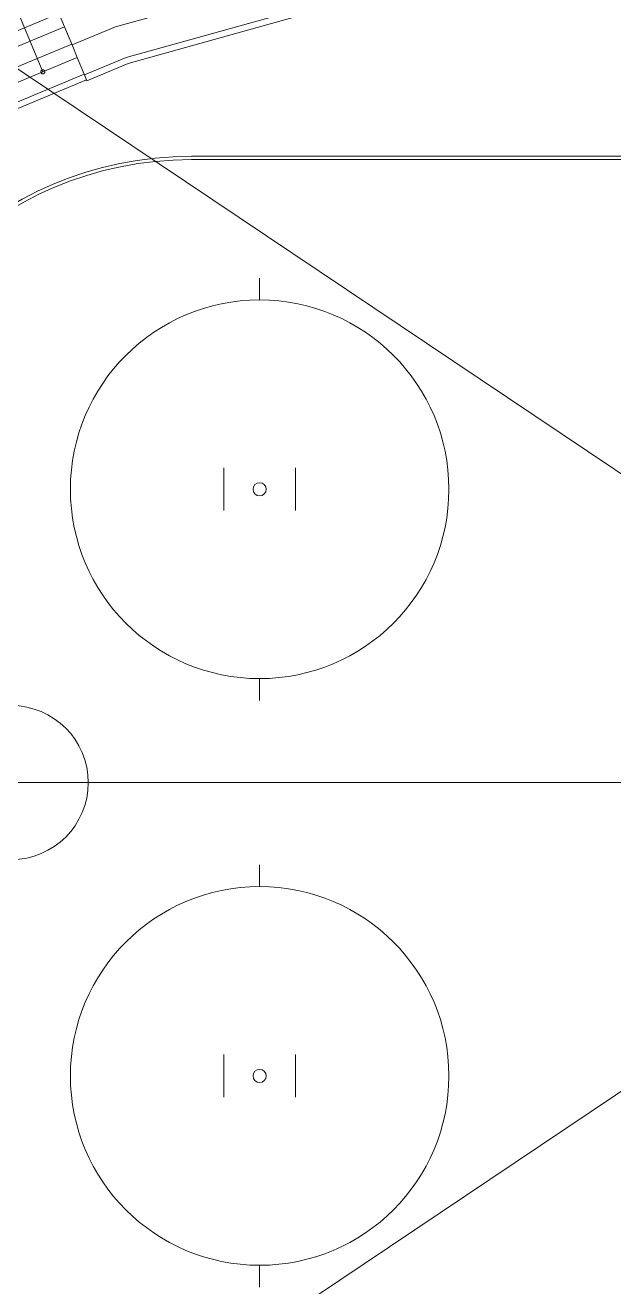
# Model space of a CAD drawing. Header units: millimetres. Extents: x -106764 to 80178, y -104573 to 57950.
# Drawn here: x -25531 to -11311, y -12176 to 18291 of the extents above; entities that cross this region are included whole.
import ezdxf

# ---------------------------------------------------------------- set-up
doc = ezdxf.new("R2010")
doc.units = ezdxf.units.MM
doc.header["$LTSCALE"] = 100
for name, color, linetype, lineweight in [('A----004E-N', 4, 'Continuous', 13), ('A-27C---EJN', 1, 'Continuous', 9), ('A-44B---E-N', 1, 'Continuous', 9), ('A-46C---E-N', 1, 'Continuous', 9), ('A003', 4, 'Continuous', 9)]:
    doc.layers.add(name, color=color, linetype=linetype, lineweight=lineweight)

# ---------------------------------------------------------------- blocks, each defined once
blk = doc.blocks.new('Scandinavium-Tele Trappa-Ny - Scandinavium-Tele Trappa-V22-A-40_P0010')
at = {"layer": 'A-46C---E-N'}
for p, q in [((-900, -1148), (-900, -800)), ((-900, -800), (899, -800)), ((0, -800), (-212, -1012)), ((0, -800), (212, -1012)), ((0, -5218), (0, -800)), ((900, -800), (900, -1148)), ((-900, -1650), (-900, -1148)), ((-900, -1148), (900, -1148)), ((900, -1148), (900, -1650)), ((-900, -1650), (900, -1650)), ((-900, -1998), (-900, -1675)), ((900, -1671), (900, -1998)), ((-900, -2455), (-900, -1998)), ((-900, -1998), (900, -1998)), ((900, -1998), (900, -2455)), ((-900, -2455), (900, -2455)), ((-900, -2803), (-900, -2480)), ((900, -2476), (900, -2803)), ((-900, -3260), (-900, -2803)), ((-900, -2803), (900, -2803)), ((900, -2803), (900, -3260)), ((-900, -3260), (900, -3260)), ((-900, -3608), (-900, -3285)), ((900, -3281), (900, -3608)), ((-900, -4065), (-900, -3608)), ((-900, -3608), (900, -3608)), ((900, -3608), (900, -4065)), ((-900, -4065), (900, -4065)), ((-900, -4413), (-900, -4090)), ((900, -4086), (900, -4413)), ((-900, -4870), (-900, -4413)), ((-900, -4413), (900, -4413)), ((900, -4413), (900, -4870)), ((-900, -4870), (900, -4870)), ((-900, -5218), (-900, -4895)), ((900, -4891), (900, -5218)), ((-900, -5655), (-900, -5218)), ((-900, -5218), (900, -5218)), ((900, -5218), (900, -5655)), ((-900, -5805), (-900, -5655)), ((-900, -5655), (900, -5655)), ((900, -5655), (900, -5805)), ((-900, -5805), (900, -5805))]:
    blk.add_line(p, q, dxfattribs=at)
blk.add_circle((0, -5218), 50, dxfattribs=at)

msp = doc.modelspace()

# ---------------------------------------------------------------- linework, layer by layer
at = {"layer": 'A----004E-N'}
for p, q in [((-19867.4, 11656.3), (-19867.4, 12184)), ((-20734.8, 7599.6), (-20734.8, 6568.8)), ((-18999.9, 7599.6), (-18999.9, 6568.8)), ((-19867.4, 2512.1), (-19867.4, 1984.3)), ((-19867.4, -2512.1), (-19867.4, -1984.3)), ((-20734.8, -7599.6), (-20734.8, -6568.8)), ((-18999.9, -7599.6), (-18999.9, -6568.8)), ((-19867.4, -11656.3), (-19867.4, -12184))]:
    msp.add_line(p, q, dxfattribs=at)
for centre, radius in [((-19867.4, 7084.2), 4572.1), ((-19867.4, 7084.2), 159.1), ((-19867.4, -7084.2), 4572.1), ((-19867.4, -7084.2), 159.1)]:
    msp.add_circle(centre, radius, dxfattribs=at)
msp.add_arc((-25867.8, 0), 1860, 270, 90, dxfattribs=at)
at = {"layer": 'A-27C---EJN'}
for p, q in [((-23091.7, 17512.3), (-19120.3, 18614.1)), ((-19087.9, 18467.5), (-23042.3, 17370.3)), ((-24098, 17089.2), (-23091.7, 17512.3)), ((-23042.3, 17370.3), (-24039.9, 16950.9)), ((-24039.9, 16950.9), (-24098, 17089.2)), ((-21516, 15126.5), (21516, 15126.5)), ((21516, 15046.5), (-21516, 15046.5))]:
    msp.add_line(p, q, dxfattribs=at)
for centre, radius, start, end in [((-21516, 6546.5), 8580, 90, 180), ((-21516, 6546.5), 8500, 90, 180), ((-21516, -6546.5), 8580, 180, 270), ((-21516, -6546.5), 8500, 180, 270)]:
    msp.add_arc(centre, radius, start, end, dxfattribs=at)
at = {"layer": 'A-44B---E-N'}
for p, q in [((-23349.8, 18255.4), (-19290.3, 19381.6)), ((-24584.9, 18254.8), (-24400.5, 17813.5)), ((-24400.5, 17813.5), (-23349.8, 18255.4)), ((-24274.5, 17512), (-24106.1, 17108.8))]:
    msp.add_line(p, q, dxfattribs=at)
at = {"layer": 'A003'}
for p, q in [((-44082.9, 29537.8), (44082.9, -29537.8)), ((44082.9, 29537.8), (-44082.9, -29537.8)), ((63804, 0), (-63804, 0)), ((-51843.8, 0), (51843.8, 0)), ((-50166.7, 0), (53494.5, 0)), ((53467.6, 0), (-50023.2, 0)), ((-46966.7, 0), (46966.7, 0)), ((-46166.7, 0), (46166.7, 0)), ((36566.7, 0), (-37366.7, 0)), ((-36545.5, 0), (41530.5, 0)), ((-30016, 0), (30016, 0)), ((28566.7, 0), (-28566.7, 0)), ((-15046.5, 0), (15046.5, 0))]:
    msp.add_line(p, q, dxfattribs=at)

# ---------------------------------------------------------------- block references
at = {"layer": 'A-46C---E-N', "rotation": 22.67719454229092}
msp.add_blockref('Scandinavium-Tele Trappa-Ny - Scandinavium-Tele Trappa-V22-A-40_P0010', (-27116.7, 21979.7), dxfattribs=at)

doc.saveas('drawing.dxf')
